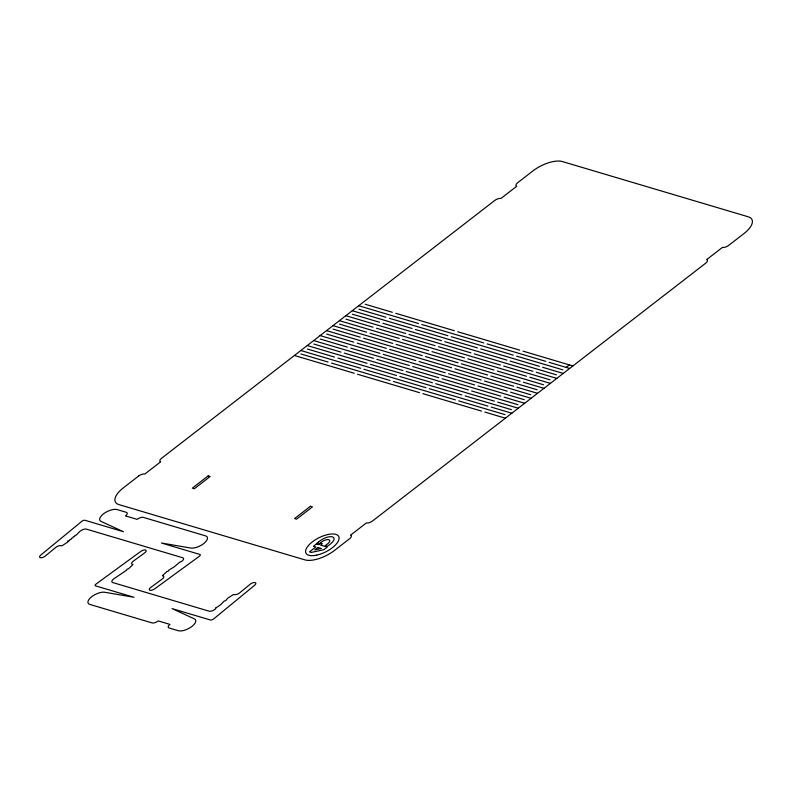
<?xml version="1.0" encoding="UTF-8"?>
<svg xmlns="http://www.w3.org/2000/svg" width="792" height="792" viewBox="0 0 792 792"><rect width="100%" height="100%" fill="white"/><g stroke="black" fill="none" stroke-linecap="round" stroke-linejoin="round"><path stroke-width="1.19" d="M566.092 367.379L569.299 364.894M365.251 304.247L392.357 312.296M395.782 313.315L454.351 330.719M457.687 331.719L519.681 350.143M523.017 351.133L572.883 365.953M358.697 305.742L418.463 323.502M421.809 324.492L483.803 342.916M487.139 343.916L545.787 361.34M549.123 362.34L569.676 368.438M358.825 309.217L385.922 317.275M389.347 318.295L447.916 335.699M451.262 336.689L513.256 355.113M516.592 356.113L562.874 369.864M352.272 310.712L412.038 328.472M415.374 329.472L477.368 347.896M480.714 348.886L539.362 366.32M542.698 367.31L563.241 373.418M352.39 314.196L379.497 322.245M382.922 323.265L441.49 340.669M444.827 341.669L506.821 360.093M510.167 361.083L556.449 374.844M345.837 315.681L405.603 333.452M408.949 334.442L470.943 352.866M474.279 353.866L532.927 371.29M536.273 372.29L556.816 378.388M345.965 319.166L373.072 327.225M376.497 328.244L435.065 345.649M438.402 346.639L500.395 365.062M503.732 366.062L550.014 379.813M339.412 320.661L399.178 338.422M402.524 339.422L464.518 357.845M467.854 358.835L526.502 376.269M529.838 377.259L550.391 383.368M339.54 324.136L366.637 332.195M370.062 333.214L428.63 350.618M431.977 351.618L493.97 370.042M497.307 371.032L543.589 384.783M332.987 325.631L392.753 343.401M396.089 344.391L458.083 362.815M461.429 363.805L520.077 381.239M523.413 382.229L543.956 388.337M333.105 329.116L360.212 337.174M363.637 338.184L422.205 355.598M425.542 356.588L487.535 375.012M490.882 376.002L537.164 389.763M326.552 330.611L386.328 348.371M389.664 349.361L451.658 367.795M454.994 368.785L513.642 386.219M516.988 387.209L537.53 393.317M326.68 334.085L353.786 342.144M357.212 343.164L415.78 360.568M419.117 361.558L481.11 379.992M484.457 380.982L530.729 394.733M320.126 335.58L379.893 353.351M383.239 354.341L445.233 372.765M448.569 373.755L507.217 391.189M510.553 392.179L531.105 398.287M320.255 339.065L347.351 347.114M350.777 348.133L409.345 365.548M412.691 366.538L474.685 384.962M478.022 385.952L524.304 399.712M313.701 340.56L373.468 358.321M376.804 359.311L438.798 377.744M442.144 378.734L500.792 396.158M504.128 397.158L524.67 403.267M313.83 344.035L340.926 352.093M344.352 353.113L402.92 370.517M406.256 371.507L468.25 389.931M471.596 390.931L517.879 404.682M307.266 345.53L367.043 363.29M370.379 364.29L432.373 382.714M435.719 383.704L494.357 401.138M497.703 402.128L518.245 408.236M307.395 349.015L334.501 357.063M337.927 358.083L396.495 375.487M399.831 376.487L461.825 394.911M465.171 395.901L511.444 409.662M300.841 350.51L360.608 368.27M363.954 369.26L425.947 387.684M429.284 388.684L487.931 406.108M491.278 407.108L511.82 413.206M300.97 353.984L328.066 362.043M331.502 363.063L390.06 380.467M393.406 381.457L455.4 399.881M458.736 400.881L505.019 414.632M294.416 355.479L354.182 373.24M357.519 374.24L419.512 392.664M422.859 393.654L481.506 411.088M484.843 412.078L505.385 418.186M67.954 541.154L67.815 542.015L61.905 545.846L60.538 545.569A4.316 1.841 -26.9 0 0 55.588 547.569L45.194 556.113A3.861 1.643 -26.9 0 1 40.263 557.687A3.861 1.643 -26.9 0 1 41.016 554.875L81.784 521.354A2.425 1.04 -26.9 0 1 84.982 520.285L123.433 531.709L101.02 521.393A10.801 4.604 -26.9 0 1 103 514.226L104.019 513.444A10.801 4.604 -26.9 0 1 117.077 509.573L126.403 512.345A4.861 2.069 -26.9 0 1 125.463 515.889L137.155 519.364A4.861 2.069 -26.9 0 1 143.352 517.384L205.593 535.887A10.801 4.604 -26.9 0 1 204.158 543.233L203.188 544.005A10.801 4.604 -26.9 0 1 190.684 548.044L161.449 543.015L199.891 554.44A2.425 1.04 -26.9 0 1 199.386 556.241L154.876 588.713A3.861 1.643 -26.9 0 1 149.945 590.288A3.861 1.643 -26.9 0 1 150.698 587.476L162.023 579.199A4.316 1.841 -26.9 0 0 163.251 575.982L162.429 575.725L166.964 571.487L168.498 571.042L168.825 570.131L174.072 566.973L179.972 561.993L181.615 561.469A4.861 2.069 -26.9 0 0 182.764 557.766L86.387 529.125A4.861 2.069 -26.9 0 0 79.992 531.264L76.339 535.006L74.775 535.55L74.636 536.412L73.072 536.956L72.923 537.808L71.369 538.352L71.221 539.213L69.656 539.758L69.518 540.609L67.954 541.154M215.681 608.098L215.444 609.028A4.861 2.069 -26.9 0 1 209.038 611.177L112.662 582.526A4.861 2.069 -26.9 0 1 113.82 578.823L126.611 570.171L126.928 569.26L128.462 568.814L132.997 564.567L132.185 564.31A4.316 1.841 -26.9 0 1 133.403 561.092L144.738 552.826A3.861 1.643 -26.9 0 0 145.48 550.004A3.861 1.643 -26.9 0 0 140.55 551.578L96.04 584.06A2.425 1.04 -26.9 0 0 95.535 585.852L133.987 597.287L104.742 592.248A10.801 4.604 -26.9 0 0 92.238 596.297L91.268 597.059A10.801 4.604 -26.9 0 0 89.833 604.415L152.074 622.918A4.861 2.069 -26.9 0 0 158.271 620.938L169.973 624.413A4.861 2.069 -26.9 0 0 169.033 627.957L178.349 630.719A10.801 4.604 -26.9 0 0 191.416 626.848L192.426 626.066A10.801 4.604 -26.9 0 0 194.416 618.899L172.003 608.583L210.444 620.007A2.425 1.04 -26.9 0 0 213.642 618.938L254.42 585.427A3.861 1.643 -26.9 0 0 255.163 582.605A3.861 1.643 -26.9 0 0 250.232 584.179L239.837 592.723A4.316 1.841 -26.9 0 1 234.887 594.733L233.531 594.446L227.621 598.287L225.77 600.544L224.205 601.088L220.651 604.741L215.681 608.098M318.542 541.896L316.741 543.312L318.919 543.916L322.314 541.481A5.613 2.386 -26.9 0 1 328.868 539.738A5.613 2.386 -26.9 0 1 328.027 543.51L325.185 545.718L327.403 546.332L330.888 543.619A9.633 4.099 -26.9 0 0 332.808 536.996A9.633 4.099 -26.9 0 0 321.671 539.708L318.542 541.896M316.335 544.005L313.414 546.302L315.78 546.955L309.474 551.915L311.305 552.42L323.849 549.717L327.284 547.005L320.542 545.153L322.364 543.728L320.522 543.223L318.701 544.649L316.335 544.005M317.79 547.5L314.77 549.886L321.324 548.47L317.79 547.5M138.61 476.042L123.483 487.743A23.146 9.85 -26.9 0 0 119.008 504.623L304.93 559.885A23.146 9.85 -26.9 0 0 334.462 550.45L349.579 538.748A4.861 2.069 -26.9 0 0 350.519 535.204L366.389 522.928A4.861 2.069 -26.9 0 0 372.587 520.948L705.682 263.192A4.861 2.069 -26.9 0 0 706.622 259.647L722.492 247.371A4.861 2.069 -26.9 0 0 728.689 245.391L743.817 233.69A23.146 9.85 -26.9 0 0 748.292 216.81L562.369 161.548A23.146 9.85 -26.9 0 0 532.838 170.983L517.721 182.685A4.861 2.069 -26.9 0 0 516.78 186.229L500.91 198.505A4.861 2.069 -26.9 0 0 494.713 200.485L161.618 458.241A4.861 2.069 -26.9 0 0 160.677 461.785L144.807 474.062A4.861 2.069 -26.9 0 0 138.61 476.042M208.157 475.893L192.288 488.179L194.297 488.773L210.157 476.497L208.157 475.893M310.434 506.296L294.565 518.572L296.564 519.166L312.434 506.89L310.434 506.296M316.721 555.133A18.394 7.831 -26.9 0 0 338.837 536.709A18.394 7.831 -26.9 0 0 311.454 542.599A18.394 7.831 -26.9 0 0 316.721 555.133"/></g></svg>
